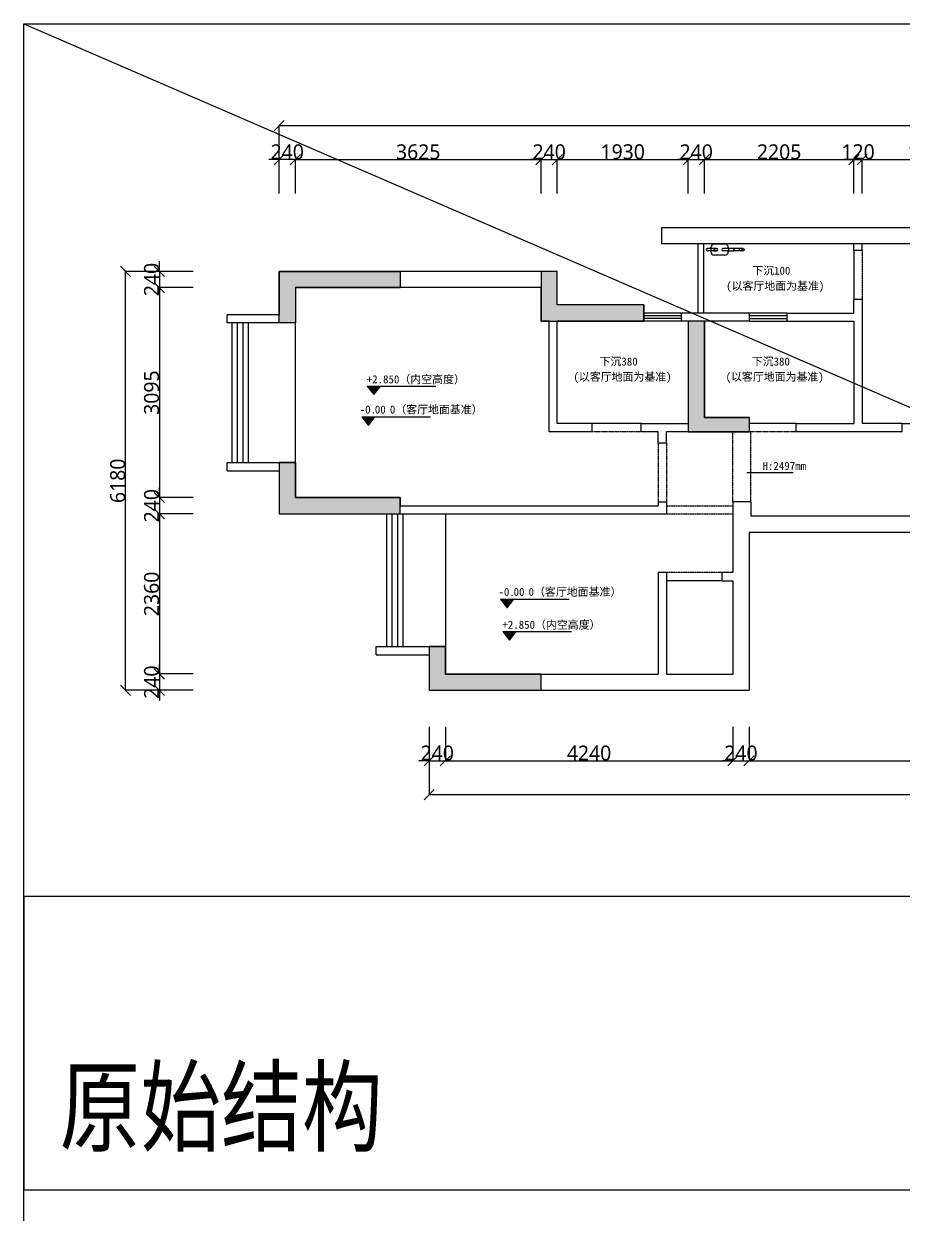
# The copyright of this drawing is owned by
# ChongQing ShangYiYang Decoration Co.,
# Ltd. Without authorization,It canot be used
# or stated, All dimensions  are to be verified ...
# Model space of a CAD drawing. Header units: millimetres. Extents: x -18923 to 87021, y -73077 to -1985.
# Drawn here: x -18923 to -5965, y -56223 to -38680 of the extents above; entities that cross this region are included whole.
import ezdxf

# ---------------------------------------------------------------- set-up
doc = ezdxf.new("R2010")
doc.units = ezdxf.units.MM
doc.header["$LTSCALE"] = 10
doc.linetypes.add('DASH', pattern=[0.35, 0.25, -0.1])
doc.layers.get('Defpoints').update_dxf_attribs({"color": 250})
for name, color, linetype in [('0文字-标注', 7, 'Continuous'), ('1', 7, 'Continuous'), ('1结构-填充-剪力墙', 251, 'Continuous'), ('1结构-墙体', 7, 'Continuous'), ('1结构-楼梯-栏杆', 43, 'Continuous'), ('1结构-楼梯-梯步', 49, 'Continuous'), ('1结构-窗及电梯', 133, 'Continuous'), ('2平面-家具-细线', 8, 'Continuous'), ('墙体', 2, 'Continuous'), ('平面-文字', 255, 'Continuous')]:
    doc.layers.add(name, color=color, linetype=linetype)
doc.layers.add('电气', color=18, linetype='Continuous', lineweight=9)
doc.styles.add('-黑体', font='simhei.ttf')
doc.styles.add('5、6、7#楼参照$0$J-G5-03~34F房间名称$0$CTDI-ST', font='', dxfattribs={"width": 0.8})
doc.styles.add('dim_font', font='SIMPLEX.shx', dxfattribs={"width": 0.8})
doc.styles.add('图框－雅黑', font='')
doc.styles.get('5、6、7#楼参照$0$J-G5-03~34F房间名称$0$CTDI-ST').set_extended_font_data('SimSun')
doc.styles.get('图框－雅黑').set_extended_font_data('Microsoft YaHei')
doc.dimstyles.new('1-30', dxfattribs={"dimtxt": 150, "dimasz": 4, "dimexe": 1.5, "dimexo": 0, "dimgap": 0.6, "dimtad": 1, "dimdec": 0, "dimlfac": 30, "dimdsep": 46, "dimtxsty": 'dim_font', "dimblk": 'DOTSMALL', "dimcen": 4, "dimdle": 1.5, "dimclrd": 123, "dimclre": 123, "dimclrt": 256, "dimadec": 0, "dimazin": 0, "dimtfac": 1, "dimtdec": 0, "dimtix": 1, "dimtmove": 2, "dimatfit": 3, "dimldrblk": 'DOTSMALL', "dimfxl": 1.5, "dimarcsym": 0})

# ---------------------------------------------------------------- blocks, each defined once
blk = doc.blocks.new('_OBLIQUE')
at = {"color": 0, "linetype": 'ByBlock'}
blk.add_line((-0.5, -0.5), (0.5, 0.5), dxfattribs=at)
blk = doc.blocks.new('*D58')
at = {"layer": '0文字-标注', "color": 8, "lineweight": -2, "transparency": 16777216}
for p, q in [((-12704, -49051), (-12704, -49552)), ((-8465, -49051), (-8465, -49552)), ((-12706, -49551), (-8464, -49551))]:
    blk.add_line(p, q, dxfattribs=at)
at = {"layer": 'Defpoints', "color": 0, "transparency": 16777216}
for p in [(-12704, -49051), (-8465, -49051), (-8465, -49551)]:
    blk.add_point(p, dxfattribs=at)
at = {"layer": '0文字-标注', "color": 8, "lineweight": -2, "transparency": 16777216, "xscale": 150, "yscale": 150, "zscale": 150, "rotation": 180}
blk.add_blockref('_OBLIQUE', (-12704, -49551), dxfattribs=at)
at = {"layer": '0文字-标注', "color": 8, "lineweight": -2, "transparency": 16777216, "xscale": 150, "yscale": 150, "zscale": 150}
blk.add_blockref('_OBLIQUE', (-8465, -49551), dxfattribs=at)
at = {"layer": '0文字-标注', "color": 255, "transparency": 16777216, "insert": (-10585, -49437), "char_height": 220, "attachment_point": 5, "style": '图框－雅黑'}
blk.add_mtext('4240', dxfattribs=at)
blk = doc.blocks.new('_DotSmall')
at = {"color": 0, "linetype": 'ByBlock', "const_width": 0.5}
blk.add_lwpolyline([(-0.0625, 0, 1), (0.0625, 0, 1)], format="xyb", close=True, dxfattribs=at)
blk = doc.blocks.new('*D59')
at = {"layer": '0文字-标注', "color": 8, "lineweight": -2, "transparency": 16777216}
for p, q in [((-8225, -49051), (-8225, -49552)), ((-835, -49051), (-835, -49552)), ((-8227, -49551), (-834, -49551))]:
    blk.add_line(p, q, dxfattribs=at)
at = {"layer": 'Defpoints', "color": 0, "transparency": 16777216}
for p in [(-8225, -49051), (-835, -49051), (-835, -49551)]:
    blk.add_point(p, dxfattribs=at)
at = {"layer": '0文字-标注', "color": 8, "lineweight": -2, "transparency": 16777216, "xscale": 150, "yscale": 150, "zscale": 150, "rotation": 180}
blk.add_blockref('_OBLIQUE', (-8225, -49551), dxfattribs=at)
at = {"layer": '0文字-标注', "color": 8, "lineweight": -2, "transparency": 16777216, "xscale": 150, "yscale": 150, "zscale": 150}
blk.add_blockref('_OBLIQUE', (-835, -49551), dxfattribs=at)
at = {"layer": '0文字-标注', "color": 255, "transparency": 16777216, "insert": (-4530, -49437), "char_height": 220, "attachment_point": 5, "style": '图框－雅黑'}
blk.add_mtext('7390', dxfattribs=at)
blk = doc.blocks.new('*D61')
at = {"layer": '0文字-标注', "color": 8, "lineweight": -2, "transparency": 16777216}
for p, q in [((-12944, -49051), (-12944, -50052)), ((3200, -49051), (3200, -50052)), ((3201, -50051), (-12946, -50051))]:
    blk.add_line(p, q, dxfattribs=at)
at = {"layer": 'Defpoints', "color": 0, "transparency": 16777216}
for p in [(-12944, -49051), (3200, -49051), (-12944, -50051)]:
    blk.add_point(p, dxfattribs=at)
at = {"layer": '0文字-标注', "color": 8, "lineweight": -2, "transparency": 16777216, "xscale": 150, "yscale": 150, "zscale": 150, "rotation": 180}
blk.add_blockref('_OBLIQUE', (-12944, -50051), dxfattribs=at)
at = {"layer": '0文字-标注', "color": 8, "lineweight": -2, "transparency": 16777216, "xscale": 150, "yscale": 150, "zscale": 150}
blk.add_blockref('_OBLIQUE', (3200, -50051), dxfattribs=at)
at = {"layer": '0文字-标注', "color": 255, "transparency": 16777216, "insert": (-4872, -49936), "char_height": 220, "attachment_point": 5, "style": '图框－雅黑'}
blk.add_mtext('16145', dxfattribs=at)
blk = doc.blocks.new('*D62')
at = {"layer": '0文字-标注', "color": 8, "lineweight": -2, "transparency": 16777216}
for p, q in [((-16423, -42572), (-16924, -42572)), ((-16923, -42571), (-16923, -45670)), ((-16423, -45668), (-16924, -45668))]:
    blk.add_line(p, q, dxfattribs=at)
at = {"layer": 'Defpoints', "color": 0, "transparency": 16777216}
for p in [(-16423, -42572), (-16923, -45668), (-16423, -45668)]:
    blk.add_point(p, dxfattribs=at)
at = {"layer": '0文字-标注', "color": 8, "lineweight": -2, "transparency": 16777216, "xscale": 150, "yscale": 150, "zscale": 150}
for p, rotation in [((-16923, -42572), 90), ((-16923, -45668), 270)]:
    blk.add_blockref('_OBLIQUE', p, dxfattribs=dict(at, rotation=rotation))
at = {"layer": '0文字-标注', "color": 255, "transparency": 16777216, "insert": (-17038, -44120), "char_height": 220, "attachment_point": 5, "rotation": 90, "style": '图框－雅黑'}
blk.add_mtext('3095', dxfattribs=at)
blk = doc.blocks.new('*D63')
at = {"layer": '0文字-标注', "color": 8, "lineweight": -2, "transparency": 16777216}
for p, q in [((-16423, -45908), (-16924, -45908)), ((-16923, -45907), (-16923, -48272)), ((-16423, -48270), (-16924, -48270))]:
    blk.add_line(p, q, dxfattribs=at)
at = {"layer": 'Defpoints', "color": 0, "transparency": 16777216}
for p in [(-16423, -45908), (-16923, -48270), (-16423, -48270)]:
    blk.add_point(p, dxfattribs=at)
at = {"layer": '0文字-标注', "color": 8, "lineweight": -2, "transparency": 16777216, "xscale": 150, "yscale": 150, "zscale": 150}
for p, rotation in [((-16923, -45908), 90), ((-16923, -48270), 270)]:
    blk.add_blockref('_OBLIQUE', p, dxfattribs=dict(at, rotation=rotation))
at = {"layer": '0文字-标注', "color": 255, "transparency": 16777216, "insert": (-17038, -47089), "char_height": 220, "attachment_point": 5, "rotation": 90, "style": '图框－雅黑'}
blk.add_mtext('2360', dxfattribs=at)
blk = doc.blocks.new('*D64')
at = {"layer": '0文字-标注', "color": 8, "lineweight": -2, "transparency": 16777216}
for p, q in [((-16423, -42332), (-17424, -42332)), ((-17423, -48512), (-17423, -42331)), ((-16423, -48510), (-17424, -48510))]:
    blk.add_line(p, q, dxfattribs=at)
at = {"layer": 'Defpoints', "color": 0, "transparency": 16777216}
for p in [(-17423, -42332), (-16423, -42332), (-16423, -48510)]:
    blk.add_point(p, dxfattribs=at)
at = {"layer": '0文字-标注', "color": 8, "lineweight": -2, "transparency": 16777216, "xscale": 150, "yscale": 150, "zscale": 150}
for p, rotation in [((-17423, -42332), 90), ((-17423, -48510), 270)]:
    blk.add_blockref('_OBLIQUE', p, dxfattribs=dict(at, rotation=rotation))
at = {"layer": '0文字-标注', "color": 255, "transparency": 16777216, "insert": (-17538, -45421), "char_height": 220, "attachment_point": 5, "rotation": 90, "style": '图框－雅黑'}
blk.add_mtext('6180', dxfattribs=at)
blk = doc.blocks.new('*D65')
at = {"layer": '0文字-标注', "color": 8, "lineweight": -2, "transparency": 16777216}
for p, q in [((-14919, -40684), (-11292, -40684)), ((-14917, -41184), (-14917, -40683)), ((-11293, -41184), (-11293, -40683))]:
    blk.add_line(p, q, dxfattribs=at)
at = {"layer": 'Defpoints', "color": 0, "transparency": 16777216}
for p in [(-11293, -40684), (-14917, -41184), (-11293, -41184)]:
    blk.add_point(p, dxfattribs=at)
at = {"layer": '0文字-标注', "color": 8, "lineweight": -2, "transparency": 16777216, "xscale": 150, "yscale": 150, "zscale": 150, "rotation": 180}
blk.add_blockref('_OBLIQUE', (-14917, -40684), dxfattribs=at)
at = {"layer": '0文字-标注', "color": 8, "lineweight": -2, "transparency": 16777216, "xscale": 150, "yscale": 150, "zscale": 150}
blk.add_blockref('_OBLIQUE', (-11293, -40684), dxfattribs=at)
at = {"layer": '0文字-标注', "color": 255, "transparency": 16777216, "insert": (-13105, -40570), "char_height": 220, "attachment_point": 5, "style": '图框－雅黑'}
blk.add_mtext('3625', dxfattribs=at)
blk = doc.blocks.new('*D66')
at = {"layer": '0文字-标注', "color": 8, "lineweight": -2, "transparency": 16777216}
for p, q in [((-11055, -40684), (-9123, -40684)), ((-11053, -41184), (-11053, -40683)), ((-9124, -41184), (-9124, -40683))]:
    blk.add_line(p, q, dxfattribs=at)
at = {"layer": 'Defpoints', "color": 0, "transparency": 16777216}
for p in [(-9124, -40684), (-11053, -41184), (-9124, -41184)]:
    blk.add_point(p, dxfattribs=at)
at = {"layer": '0文字-标注', "color": 8, "lineweight": -2, "transparency": 16777216, "xscale": 150, "yscale": 150, "zscale": 150, "rotation": 180}
blk.add_blockref('_OBLIQUE', (-11053, -40684), dxfattribs=at)
at = {"layer": '0文字-标注', "color": 8, "lineweight": -2, "transparency": 16777216, "xscale": 150, "yscale": 150, "zscale": 150}
blk.add_blockref('_OBLIQUE', (-9124, -40684), dxfattribs=at)
at = {"layer": '0文字-标注', "color": 255, "transparency": 16777216, "insert": (-10089, -40569), "char_height": 220, "attachment_point": 5, "style": '图框－雅黑'}
blk.add_mtext('1930', dxfattribs=at)
blk = doc.blocks.new('*D67')
at = {"layer": '0文字-标注', "color": 8, "lineweight": -2, "transparency": 16777216}
for p, q in [((-8886, -40684), (-6676, -40684)), ((-8884, -41184), (-8884, -40683)), ((-6677, -41184), (-6677, -40683))]:
    blk.add_line(p, q, dxfattribs=at)
at = {"layer": 'Defpoints', "color": 0, "transparency": 16777216}
for p in [(-6677, -40684), (-8884, -41184), (-6677, -41184)]:
    blk.add_point(p, dxfattribs=at)
at = {"layer": '0文字-标注', "color": 8, "lineweight": -2, "transparency": 16777216, "xscale": 150, "yscale": 150, "zscale": 150, "rotation": 180}
blk.add_blockref('_OBLIQUE', (-8884, -40684), dxfattribs=at)
at = {"layer": '0文字-标注', "color": 8, "lineweight": -2, "transparency": 16777216, "xscale": 150, "yscale": 150, "zscale": 150}
blk.add_blockref('_OBLIQUE', (-6677, -40684), dxfattribs=at)
at = {"layer": '0文字-标注', "color": 255, "transparency": 16777216, "insert": (-7781, -40570), "char_height": 220, "attachment_point": 5, "style": '图框－雅黑'}
blk.add_mtext('2205', dxfattribs=at)
blk = doc.blocks.new('*D68')
at = {"layer": '0文字-标注', "color": 8, "lineweight": -2, "transparency": 16777216}
for p, q in [((-6559, -40684), (-4562, -40684)), ((-6557, -41184), (-6557, -40683)), ((-4563, -41184), (-4563, -40683))]:
    blk.add_line(p, q, dxfattribs=at)
at = {"layer": 'Defpoints', "color": 0, "transparency": 16777216}
for p in [(-4563, -40684), (-6557, -41184), (-4563, -41184)]:
    blk.add_point(p, dxfattribs=at)
at = {"layer": '0文字-标注', "color": 8, "lineweight": -2, "transparency": 16777216, "xscale": 150, "yscale": 150, "zscale": 150, "rotation": 180}
blk.add_blockref('_OBLIQUE', (-6557, -40684), dxfattribs=at)
at = {"layer": '0文字-标注', "color": 8, "lineweight": -2, "transparency": 16777216, "xscale": 150, "yscale": 150, "zscale": 150}
blk.add_blockref('_OBLIQUE', (-4563, -40684), dxfattribs=at)
at = {"layer": '0文字-标注', "color": 255, "transparency": 16777216, "insert": (-5560, -40569), "char_height": 220, "attachment_point": 5, "style": '图框－雅黑'}
blk.add_mtext('1995', dxfattribs=at)
blk = doc.blocks.new('*D71')
at = {"layer": '0文字-标注', "color": 8, "lineweight": -2, "transparency": 16777216}
for p, q in [((4564, -40184), (-15159, -40184)), ((-15157, -41184), (-15157, -40183)), ((4563, -41184), (4563, -40183))]:
    blk.add_line(p, q, dxfattribs=at)
at = {"layer": 'Defpoints', "color": 0, "transparency": 16777216}
for p in [(-15157, -40184), (-15157, -41184), (4563, -41184)]:
    blk.add_point(p, dxfattribs=at)
at = {"layer": '0文字-标注', "color": 8, "lineweight": -2, "transparency": 16777216, "xscale": 150, "yscale": 150, "zscale": 150, "rotation": 180}
blk.add_blockref('_OBLIQUE', (-15157, -40184), dxfattribs=at)
at = {"layer": '0文字-标注', "color": 8, "lineweight": -2, "transparency": 16777216, "xscale": 150, "yscale": 150, "zscale": 150}
blk.add_blockref('_OBLIQUE', (4563, -40184), dxfattribs=at)
at = {"layer": '0文字-标注', "color": 255, "transparency": 16777216, "insert": (-5297, -40069), "char_height": 220, "attachment_point": 5, "style": '图框－雅黑'}
blk.add_mtext('19720', dxfattribs=at)
blk = doc.blocks.new('煤气表')
at = {"layer": '电气'}
for p, q in [((834973, -435931), (834885, -435931)), ((834885, -435935), (834885, -435931)), ((834973, -435931), (834885, -435931)), ((834885, -435935), (834885, -435931)), ((834973, -435935), (834973, -435931)), ((834973, -435935), (834973, -435931)), ((834834, -435985), (834792, -435985)), ((834834, -435985), (834792, -435985)), ((834894, -435987), (834792, -435987)), ((834894, -435987), (834792, -435987)), ((834894, -436011), (834792, -436011)), ((834894, -436011), (834792, -436011)), ((834834, -436014), (834792, -436014)), ((834834, -436014), (834792, -436014)), ((834829, -435987), (834829, -435975)), ((834829, -435987), (834829, -435975)), ((834829, -436023), (834829, -436011)), ((834829, -436023), (834829, -436011)), ((834834, -436014), (834834, -435985)), ((834834, -436014), (834834, -435985)), ((834863, -435987), (834834, -435987)), ((834863, -435987), (834834, -435987)), ((834863, -436011), (834834, -436011)), ((834863, -436011), (834834, -436011)), ((834863, -435985), (834863, -436013)), ((834863, -435985), (834897, -435985)), ((834863, -435985), (834863, -436013)), ((834863, -435985), (834897, -435985)), ((834863, -436013), (834897, -436013)), ((834863, -436013), (834897, -436013)), ((834989, -435935), (834869, -435935)), ((834989, -435935), (834869, -435935)), ((834989, -436063), (834869, -436063)), ((834989, -436063), (834869, -436063)), ((835034, -435987), (834967, -435987)), ((835034, -435987), (834967, -435987)), ((835034, -436011), (834967, -436011)), ((835034, -436011), (834967, -436011)), ((835029, -435975), (835029, -435987)), ((835029, -435975), (835029, -435987)), ((835029, -436011), (835029, -436023)), ((835029, -436011), (835029, -436023)), ((835034, -436015), (835034, -435983)), ((835034, -435983), (835093, -435983)), ((835034, -436015), (835034, -435983)), ((835034, -435983), (835093, -435983)), ((835093, -436015), (835034, -436015)), ((835093, -436015), (835034, -436015)), ((835062, -436015), (835062, -436015)), ((835062, -436015), (835062, -436015)), ((835066, -436015), (835066, -436015)), ((835066, -436015), (835066, -436015)), ((835093, -435983), (835093, -436015)), ((835093, -435983), (835093, -436015)), ((835199, -435987), (835093, -435987)), ((835199, -435987), (835093, -435987)), ((835093, -436015), (835093, -435991)), ((835093, -436015), (835093, -435991)), ((835199, -436011), (835093, -436011)), ((835199, -436011), (835093, -436011)), ((835152, -436011), (835149, -436011)), ((835152, -436011), (835149, -436011)), ((835152, -435985), (835152, -436013)), ((835184, -435985), (835152, -435985)), ((835152, -435985), (835152, -436013)), ((835184, -435985), (835152, -435985)), ((835184, -436013), (835152, -436013)), ((835184, -436013), (835152, -436013)), ((835184, -435985), (835184, -436013)), ((835184, -435985), (835184, -436013))]:
    blk.add_line(p, q, dxfattribs=at)
blk.add_circle((835199, -435999), 12, dxfattribs=at)
blk.add_circle((835199, -435999), 12, dxfattribs=at)
blk.add_circle((835199, -435999), 12, dxfattribs=at)
blk.add_circle((835199, -435999), 12, dxfattribs=at)
blk.add_circle((835199, -435999), 12, dxfattribs=at)
blk.add_circle((835199, -435999), 12, dxfattribs=at)
for centre, radius, start, end in [((834792, -435999), 14.4, 90, 270), ((834792, -435999), 14.4, 90, 270), ((834792, -435999), 12, 90, 270), ((834792, -435999), 12, 90, 270), ((834869, -435975), 40, 90, 180), ((834869, -435975), 40, 90, 180), ((834869, -436023), 40, 180, 270), ((834869, -436023), 40, 180, 270), ((834894, -435999), 14.4, 270, 90), ((834894, -435999), 14.4, 270, 90), ((834894, -435999), 12, 270, 90), ((834894, -435999), 12, 270, 90), ((834967, -435999), 12, 90, 270), ((834967, -435999), 12, 90, 270), ((834989, -435975), 40, 0, 90), ((834989, -435975), 40, 0, 90), ((834989, -436023), 40, 270, 0), ((834989, -436023), 40, 270, 0)]:
    blk.add_arc(centre, radius, start, end, dxfattribs=at)
blk = doc.blocks.new('*D73')
at = {"layer": '0文字-标注', "color": 8, "lineweight": -2, "transparency": 16777216}
for p, q in [((-16923, -42332), (-16923, -42182)), ((-16423, -42332), (-16924, -42332)), ((-16923, -42332), (-16923, -42572)), ((-16423, -42572), (-16924, -42572)), ((-16923, -42572), (-16923, -42722))]:
    blk.add_line(p, q, dxfattribs=at)
at = {"layer": 'Defpoints', "color": 0, "transparency": 16777216}
for p in [(-16423, -42332), (-16923, -42572), (-16423, -42572)]:
    blk.add_point(p, dxfattribs=at)
at = {"layer": '0文字-标注', "color": 8, "lineweight": -2, "transparency": 16777216, "xscale": 150, "yscale": 150, "zscale": 150}
for p, rotation in [((-16923, -42332), 270), ((-16923, -42572), 90)]:
    blk.add_blockref('_OBLIQUE', p, dxfattribs=dict(at, rotation=rotation))
at = {"layer": '0文字-标注', "color": 255, "transparency": 16777216, "insert": (-17038, -42452), "char_height": 220, "attachment_point": 5, "rotation": 90, "style": '图框－雅黑'}
blk.add_mtext('240', dxfattribs=at)
blk = doc.blocks.new('*D74')
at = {"layer": '0文字-标注', "color": 8, "lineweight": -2, "transparency": 16777216}
for p, q in [((-16923, -45668), (-16923, -45518)), ((-16423, -45668), (-16924, -45668)), ((-16923, -45668), (-16923, -45908)), ((-16423, -45908), (-16924, -45908)), ((-16923, -45908), (-16923, -46058))]:
    blk.add_line(p, q, dxfattribs=at)
at = {"layer": 'Defpoints', "color": 0, "transparency": 16777216}
for p in [(-16423, -45668), (-16923, -45908), (-16423, -45908)]:
    blk.add_point(p, dxfattribs=at)
at = {"layer": '0文字-标注', "color": 8, "lineweight": -2, "transparency": 16777216, "xscale": 150, "yscale": 150, "zscale": 150}
for p, rotation in [((-16923, -45668), 270), ((-16923, -45908), 90)]:
    blk.add_blockref('_OBLIQUE', p, dxfattribs=dict(at, rotation=rotation))
at = {"layer": '0文字-标注', "color": 255, "transparency": 16777216, "insert": (-17038, -45788), "char_height": 220, "attachment_point": 5, "rotation": 90, "style": '图框－雅黑'}
blk.add_mtext('240', dxfattribs=at)
blk = doc.blocks.new('*D75')
at = {"layer": '0文字-标注', "color": 8, "lineweight": -2, "transparency": 16777216}
for p, q in [((-16923, -48270), (-16923, -48120)), ((-16423, -48270), (-16924, -48270)), ((-16923, -48270), (-16923, -48510)), ((-16423, -48510), (-16924, -48510)), ((-16923, -48510), (-16923, -48660))]:
    blk.add_line(p, q, dxfattribs=at)
at = {"layer": 'Defpoints', "color": 0, "transparency": 16777216}
for p in [(-16423, -48270), (-16923, -48510), (-16423, -48510)]:
    blk.add_point(p, dxfattribs=at)
at = {"layer": '0文字-标注', "color": 8, "lineweight": -2, "transparency": 16777216, "xscale": 150, "yscale": 150, "zscale": 150}
for p, rotation in [((-16923, -48270), 270), ((-16923, -48510), 90)]:
    blk.add_blockref('_OBLIQUE', p, dxfattribs=dict(at, rotation=rotation))
at = {"layer": '0文字-标注', "color": 255, "transparency": 16777216, "insert": (-17038, -48390), "char_height": 220, "attachment_point": 5, "rotation": 90, "style": '图框－雅黑'}
blk.add_mtext('240', dxfattribs=at)
blk = doc.blocks.new('*D76')
at = {"layer": '0文字-标注', "color": 8, "lineweight": -2, "transparency": 16777216}
for p, q in [((-15157, -40684), (-15307, -40684)), ((-15157, -41184), (-15157, -40683)), ((-14917, -40684), (-15157, -40684)), ((-14917, -41184), (-14917, -40683)), ((-14917, -40684), (-14767, -40684))]:
    blk.add_line(p, q, dxfattribs=at)
at = {"layer": 'Defpoints', "color": 0, "transparency": 16777216}
for p in [(-15157, -40684), (-15157, -41184), (-14917, -41184)]:
    blk.add_point(p, dxfattribs=at)
at = {"layer": '0文字-标注', "color": 8, "lineweight": -2, "transparency": 16777216, "xscale": 150, "yscale": 150, "zscale": 150}
blk.add_blockref('_OBLIQUE', (-15157, -40684), dxfattribs=at)
at = {"layer": '0文字-标注', "color": 8, "lineweight": -2, "transparency": 16777216, "xscale": 150, "yscale": 150, "zscale": 150, "rotation": 180}
blk.add_blockref('_OBLIQUE', (-14917, -40684), dxfattribs=at)
at = {"layer": '0文字-标注', "color": 255, "transparency": 16777216, "insert": (-15037, -40570), "char_height": 220, "attachment_point": 5, "style": '图框－雅黑'}
blk.add_mtext('240', dxfattribs=at)
blk = doc.blocks.new('*D77')
at = {"layer": '0文字-标注', "color": 8, "lineweight": -2, "transparency": 16777216}
for p, q in [((-11293, -40684), (-11443, -40684)), ((-11293, -41184), (-11293, -40683)), ((-11293, -40684), (-11053, -40684)), ((-11053, -41184), (-11053, -40683)), ((-11053, -40684), (-10903, -40684))]:
    blk.add_line(p, q, dxfattribs=at)
at = {"layer": 'Defpoints', "color": 0, "transparency": 16777216}
for p in [(-11053, -40684), (-11293, -41184), (-11053, -41184)]:
    blk.add_point(p, dxfattribs=at)
at = {"layer": '0文字-标注', "color": 8, "lineweight": -2, "transparency": 16777216, "xscale": 150, "yscale": 150, "zscale": 150}
blk.add_blockref('_OBLIQUE', (-11293, -40684), dxfattribs=at)
at = {"layer": '0文字-标注', "color": 8, "lineweight": -2, "transparency": 16777216, "xscale": 150, "yscale": 150, "zscale": 150, "rotation": 180}
blk.add_blockref('_OBLIQUE', (-11053, -40684), dxfattribs=at)
at = {"layer": '0文字-标注', "color": 255, "transparency": 16777216, "insert": (-11173, -40570), "char_height": 220, "attachment_point": 5, "style": '图框－雅黑'}
blk.add_mtext('240', dxfattribs=at)
blk = doc.blocks.new('*D78')
at = {"layer": '0文字-标注', "color": 8, "lineweight": -2, "transparency": 16777216}
for p, q in [((-9124, -40684), (-9274, -40684)), ((-9124, -41184), (-9124, -40683)), ((-9124, -40684), (-8884, -40684)), ((-8884, -41184), (-8884, -40683)), ((-8884, -40684), (-8734, -40684))]:
    blk.add_line(p, q, dxfattribs=at)
at = {"layer": 'Defpoints', "color": 0, "transparency": 16777216}
for p in [(-8884, -40684), (-9124, -41184), (-8884, -41184)]:
    blk.add_point(p, dxfattribs=at)
at = {"layer": '0文字-标注', "color": 8, "lineweight": -2, "transparency": 16777216, "xscale": 150, "yscale": 150, "zscale": 150}
blk.add_blockref('_OBLIQUE', (-9124, -40684), dxfattribs=at)
at = {"layer": '0文字-标注', "color": 8, "lineweight": -2, "transparency": 16777216, "xscale": 150, "yscale": 150, "zscale": 150, "rotation": 180}
blk.add_blockref('_OBLIQUE', (-8884, -40684), dxfattribs=at)
at = {"layer": '0文字-标注', "color": 255, "transparency": 16777216, "insert": (-9004, -40570), "char_height": 220, "attachment_point": 5, "style": '图框－雅黑'}
blk.add_mtext('240', dxfattribs=at)
blk = doc.blocks.new('*D79')
at = {"layer": '0文字-标注', "color": 8, "lineweight": -2, "transparency": 16777216}
for p, q in [((-6677, -40684), (-6827, -40684)), ((-6677, -41184), (-6677, -40683)), ((-6677, -40684), (-6557, -40684)), ((-6557, -41184), (-6557, -40683)), ((-6557, -40684), (-6407, -40684))]:
    blk.add_line(p, q, dxfattribs=at)
at = {"layer": 'Defpoints', "color": 0, "transparency": 16777216}
for p in [(-6557, -40684), (-6677, -41184), (-6557, -41184)]:
    blk.add_point(p, dxfattribs=at)
at = {"layer": '0文字-标注', "color": 8, "lineweight": -2, "transparency": 16777216, "xscale": 150, "yscale": 150, "zscale": 150}
blk.add_blockref('_OBLIQUE', (-6677, -40684), dxfattribs=at)
at = {"layer": '0文字-标注', "color": 8, "lineweight": -2, "transparency": 16777216, "xscale": 150, "yscale": 150, "zscale": 150, "rotation": 180}
blk.add_blockref('_OBLIQUE', (-6557, -40684), dxfattribs=at)
at = {"layer": '0文字-标注', "color": 255, "transparency": 16777216, "insert": (-6617, -40569), "char_height": 220, "attachment_point": 5, "style": '图框－雅黑'}
blk.add_mtext('120', dxfattribs=at)
blk = doc.blocks.new('*D86')
at = {"layer": '0文字-标注', "color": 8, "lineweight": -2, "transparency": 16777216}
for p, q in [((-12944, -49051), (-12944, -49552)), ((-12704, -49051), (-12704, -49552)), ((-12944, -49551), (-13094, -49551)), ((-12944, -49551), (-12704, -49551)), ((-12704, -49551), (-12554, -49551))]:
    blk.add_line(p, q, dxfattribs=at)
at = {"layer": 'Defpoints', "color": 0, "transparency": 16777216}
for p in [(-12944, -49051), (-12704, -49051), (-12704, -49551)]:
    blk.add_point(p, dxfattribs=at)
at = {"layer": '0文字-标注', "color": 8, "lineweight": -2, "transparency": 16777216, "xscale": 150, "yscale": 150, "zscale": 150}
blk.add_blockref('_OBLIQUE', (-12944, -49551), dxfattribs=at)
at = {"layer": '0文字-标注', "color": 8, "lineweight": -2, "transparency": 16777216, "xscale": 150, "yscale": 150, "zscale": 150, "rotation": 180}
blk.add_blockref('_OBLIQUE', (-12704, -49551), dxfattribs=at)
at = {"layer": '0文字-标注', "color": 255, "transparency": 16777216, "insert": (-12824, -49437), "char_height": 220, "attachment_point": 5, "style": '图框－雅黑'}
blk.add_mtext('240', dxfattribs=at)
blk = doc.blocks.new('*D87')
at = {"layer": '0文字-标注', "color": 8, "lineweight": -2, "transparency": 16777216}
for p, q in [((-8465, -49051), (-8465, -49552)), ((-8225, -49051), (-8225, -49552)), ((-8465, -49551), (-8615, -49551)), ((-8465, -49551), (-8225, -49551)), ((-8225, -49551), (-8075, -49551))]:
    blk.add_line(p, q, dxfattribs=at)
at = {"layer": 'Defpoints', "color": 0, "transparency": 16777216}
for p in [(-8465, -49051), (-8225, -49051), (-8225, -49551)]:
    blk.add_point(p, dxfattribs=at)
at = {"layer": '0文字-标注', "color": 8, "lineweight": -2, "transparency": 16777216, "xscale": 150, "yscale": 150, "zscale": 150}
blk.add_blockref('_OBLIQUE', (-8465, -49551), dxfattribs=at)
at = {"layer": '0文字-标注', "color": 8, "lineweight": -2, "transparency": 16777216, "xscale": 150, "yscale": 150, "zscale": 150, "rotation": 180}
blk.add_blockref('_OBLIQUE', (-8225, -49551), dxfattribs=at)
at = {"layer": '0文字-标注', "color": 255, "transparency": 16777216, "insert": (-8345, -49437), "char_height": 220, "attachment_point": 5, "style": '图框－雅黑'}
blk.add_mtext('240', dxfattribs=at)

msp = doc.modelspace()

# ---------------------------------------------------------------- hatches: boundary and pattern name
at = {"layer": '1结构-填充-剪力墙'}
h = msp.add_hatch(color=256, dxfattribs=at)
h.dxf.hatch_style = 1
h.paths.add_polyline_path([(-13372.3, -42336.2), (-15157.3, -42336.2), (-15157.3, -43091.2), (-14917.3, -43091.2), (-14917.3, -42576.2), (-14917.3, -42572.2), (-13372.3, -42572.2)])
h = msp.add_hatch(color=256, dxfattribs=at)
h.dxf.hatch_style = 1
h.paths.add_polyline_path([(-9777.3, -42826.2), (-11053.3, -42826.2), (-11053.3, -42332.2), (-11293.3, -42332.2), (-11293.3, -43066.2), (-9777.3, -43066.2)])
h = msp.add_hatch(color=256, dxfattribs=at)
h.dxf.hatch_style = 1
h.paths.add_polyline_path([(-8884.3, -43066.2), (-9124.3, -43066.2), (-9124.3, -44696.2), (-8219.3, -44696.2), (-8219.3, -44488.2), (-8884.3, -44488.2)])
h = msp.add_hatch(color=256, dxfattribs=at)
h.dxf.hatch_style = 1
h.paths.add_polyline_path([(-13372.3, -45668.2), (-14917.3, -45668.2), (-14917.3, -45153.2), (-15157.3, -45153.2), (-15157.3, -45908.2), (-13372.3, -45908.2)])
h = msp.add_hatch(color=256, dxfattribs=at)
h.dxf.hatch_style = 1
h.paths.add_polyline_path([(-11293.3, -48270.2), (-12704.3, -48270.2), (-12704.3, -47865.2), (-12944.3, -47865.2), (-12944.3, -48510.2), (-11293.3, -48510.2)])

# ---------------------------------------------------------------- linework, layer by layer
at = {"layer": '1结构-墙体'}
for p, q in [((-9509.2, -41684.2), (3096.7, -41684.2)), ((-9509.2, -41924.2), (-9509.2, -41684.2)), ((-4563.3, -41924.2), (-9509.2, -41924.2)), ((-6677.3, -42024.2), (-6677.3, -41924.2)), ((-6557.3, -42024.2), (-6557.3, -41924.2)), ((-6557.3, -42024.2), (-6677.3, -42024.2)), ((-11053.3, -42332.2), (-15157.3, -42332.2)), ((-15157.3, -42332.2), (-15157.3, -42971.2)), ((-11053.3, -42826.2), (-11053.3, -42332.2)), ((-11293.3, -42572.2), (-14917.3, -42572.2)), ((-14917.3, -42572.2), (-14917.3, -43091.2)), ((-11293.3, -43066.2), (-11293.3, -42572.2)), ((-6557.3, -42745.2), (-6677.3, -42745.2)), ((-6677.3, -42946.2), (-6677.3, -42745.2)), ((-6557.3, -42745.2), (-6557.3, -44576.2)), ((-15157.3, -42971.2), (-15923.3, -42971.2)), ((-15923.3, -43091.2), (-15923.3, -42971.2)), ((-9777.3, -42826.2), (-11053.3, -42826.2)), ((-9777.3, -42826.2), (-9777.3, -43066.2)), ((-9224.3, -42946.2), (-9224.3, -43066.2)), ((-8225.3, -42946.2), (-9224.3, -42946.2)), ((-8225.3, -42946.2), (-8225.3, -43066.2)), ((-7667.3, -42946.2), (-7667.3, -43066.2)), ((-7667.3, -42946.2), (-6677.3, -42946.2)), ((-14917.3, -43091.2), (-15923.3, -43091.2)), ((-11173.3, -43066.2), (-11293.3, -43066.2)), ((-11173.3, -44696.2), (-11173.3, -43066.2)), ((-9777.3, -43066.2), (-11053.3, -43066.2)), ((-11053.3, -44576.2), (-11053.3, -43066.2)), ((-9124.3, -43066.2), (-9224.3, -43066.2)), ((-9124.3, -43066.2), (-9124.3, -44576.2)), ((-8225.3, -43066.2), (-8884.3, -43066.2)), ((-8884.3, -43066.2), (-8884.3, -44488.2)), ((-7667.3, -43066.2), (-6677.3, -43066.2)), ((-6677.3, -43066.2), (-6677.3, -44576.2)), ((-8884.3, -44488.2), (-8219.3, -44488.2)), ((-8219.3, -44696.2), (-8219.3, -44488.2)), ((-10540.3, -44696.2), (-11173.3, -44696.2)), ((-10540.3, -44576.2), (-11053.3, -44576.2)), ((-10540.3, -44696.2), (-10540.3, -44576.2)), ((-9818.3, -44696.2), (-9818.3, -44576.2)), ((-9818.3, -44576.2), (-9124.3, -44576.2)), ((-9563.3, -44696.2), (-9818.3, -44696.2)), ((-9563.3, -44865.2), (-9563.3, -44696.2)), ((-9443.3, -44865.2), (-9443.3, -44696.2)), ((-8219.3, -44696.2), (-9443.3, -44696.2)), ((-7527.3, -44696.2), (-7527.3, -44576.2)), ((-7527.3, -44576.2), (-6677.3, -44576.2)), ((-5965.3, -44696.2), (-7527.3, -44696.2)), ((-5965.3, -44576.2), (-6557.3, -44576.2)), ((-5965.3, -44696.2), (-5965.3, -44576.2)), ((-9443.3, -44865.2), (-9563.3, -44865.2)), ((-15923.3, -45153.2), (-14917.3, -45153.2)), ((-15923.3, -45273.2), (-15923.3, -45153.2)), ((-14917.3, -45153.2), (-14917.3, -45668.2)), ((-15923.3, -45273.2), (-15157.3, -45273.2)), ((-15157.3, -45273.2), (-15157.3, -45908.2)), ((-14917.3, -45668.2), (-13372.3, -45668.2)), ((-13372.3, -45668.2), (-13372.3, -45788.2)), ((-9443.3, -45738.2), (-9563.3, -45738.2)), ((-9563.3, -45738.2), (-9563.3, -45788.2)), ((-9443.3, -45738.2), (-9443.3, -45908.2)), ((-8197.3, -45731.2), (-8464.3, -45731.2)), ((-8464.3, -45731.2), (-8464.3, -46767.2)), ((-8197.3, -45731.2), (-8197.3, -45941.2)), ((-15157.3, -45908.2), (-9443.3, -45908.2)), ((-13372.3, -45788.2), (-9563.3, -45788.2)), ((-5830.3, -45941.2), (-8197.3, -45941.2)), ((-5830.3, -46181.2), (-8225.3, -46181.2)), ((-8225.3, -46181.2), (-8225.3, -48510.2)), ((-9563.3, -46767.2), (-9443.3, -46767.2)), ((-9563.3, -46767.2), (-9563.3, -48270.2)), ((-9443.3, -46767.2), (-9443.3, -48270.2)), ((-8623, -46767.2), (-8464.3, -46767.2)), ((-8623, -46898.2), (-8623, -46767.2)), ((-8623, -46898.2), (-8465.3, -46898.2)), ((-8465.3, -46898.2), (-8465.3, -48270.2)), ((-13725, -47865.2), (-12704.3, -47865.2)), ((-13725, -47985.2), (-13725, -47865.2)), ((-12704.3, -47865.2), (-12704.3, -48270.2)), ((-13725, -47985.2), (-12944.3, -47985.2)), ((-12944.3, -47985.2), (-12944.3, -48510.2)), ((-12704.3, -48270.2), (-9563.3, -48270.2)), ((-9443.3, -48270.2), (-8465.3, -48270.2)), ((-12944.3, -48510.2), (-8225.3, -48510.2))]:
    msp.add_line(p, q, dxfattribs=at)
for points in [[(-14917.3, -43091.2), (-15157.3, -43091.2), (-15157.3, -42336.2), (-13372.3, -42336.2), (-13372.3, -42576.2), (-14917.3, -42576.2)], [(-9777.3, -42826.2), (-11053.3, -42826.2), (-11053.3, -42332.2), (-11293.3, -42332.2), (-11293.3, -43066.2), (-9777.3, -43066.2)], [(-8219.3, -44488.2), (-8884.3, -44488.2), (-8884.3, -43066.2), (-9124.3, -43066.2), (-9124.3, -44696.2), (-8219.3, -44696.2)], [(-14917.3, -45153.2), (-15157.3, -45153.2), (-15157.3, -45908.2), (-13372.3, -45908.2), (-13372.3, -45668.2), (-14917.3, -45668.2)], [(-12704.3, -47865.2), (-12944.3, -47865.2), (-12944.3, -48510.2), (-11293.3, -48510.2), (-11293.3, -48270.2), (-12704.3, -48270.2)]]:
    msp.add_lwpolyline(points, close=True, dxfattribs=at)
at = {"layer": '1结构-楼梯-栏杆'}
for p, q in [((-8973.3, -42946.2), (-8973.3, -41924.2)), ((-8893.3, -42946.2), (-8893.3, -41924.2))]:
    msp.add_line(p, q, dxfattribs=at)
at = {"layer": '1结构-楼梯-梯步'}
for p, q in [((-18923.3, -38680.5), (60534.7, -73076.9)), ((-6677.3, -42024.2), (-6677.3, -42745.2)), ((-9818.3, -44576.2), (-10540.3, -44576.2)), ((-7527.3, -44576.2), (-8219.3, -44576.2)), ((-5965.3, -44576.2), (-5161.3, -44576.2)), ((-8623, -46898.2), (-9443.3, -46898.2))]:
    msp.add_line(p, q, dxfattribs=at)
msp.add_lwpolyline([(-18923.3, -38680.5), (60534.7, -38680.5), (60534.7, -73076.9), (-18923.3, -73076.9)], close=True, dxfattribs=at)
at = {"layer": '1结构-窗及电梯'}
for p, q in [((-9224.3, -42946.2), (-9777.3, -42946.2)), ((-7667.3, -42946.2), (-8225.3, -42946.2)), ((-15854.3, -43091.2), (-15854.3, -45153.2)), ((-15774.3, -43091.2), (-15774.3, -45153.2)), ((-15694.3, -43091.2), (-15694.3, -45153.2)), ((-15614.3, -43091.2), (-15614.3, -45153.2)), ((-14917.3, -45153.2), (-14917.3, -43091.2)), ((-9224.3, -42986.2), (-9777.3, -42986.2)), ((-9224.3, -43026.2), (-9777.3, -43026.2)), ((-9224.3, -43066.2), (-9777.3, -43066.2)), ((-7667.3, -42986.2), (-8225.3, -42986.2)), ((-8225.3, -43026.2), (-7667.3, -43026.2)), ((-8225.3, -43066.2), (-7667.3, -43066.2)), ((-13572.3, -45908.2), (-13572.3, -47865.2)), ((-13492.3, -45908.2), (-13492.3, -47865.2)), ((-13412.3, -45908.2), (-13412.3, -47865.2)), ((-13332.3, -45908.2), (-13332.3, -47865.2)), ((-12704.3, -45908.2), (-12704.3, -47865.2))]:
    msp.add_line(p, q, dxfattribs=at)
at = {"layer": '2平面-家具-细线', "color": 8, "linetype": 'DASH', "ltscale": 0.5}
for p, q in [((-6557.3, -42024.2), (-6557.3, -42745.2)), ((-9818.3, -44696.2), (-10540.3, -44696.2)), ((-8464.3, -45731.2), (-8464.3, -44696.2)), ((-7527.3, -44696.2), (-8219.3, -44696.2)), ((-8197.3, -45731.2), (-8197.3, -44696.2)), ((-9563.3, -44865.2), (-9563.3, -45738.2)), ((-9443.3, -44865.2), (-9443.3, -45738.2)), ((-9443.3, -45788.2), (-8464.3, -45788.2)), ((-9443.3, -45908.2), (-8464.3, -45908.2)), ((-9443.3, -46767.2), (-8623, -46767.2))]:
    msp.add_line(p, q, dxfattribs=at)
at = {"layer": 'Defpoints', "color": 1}
for points in [[(-18923.3, -38680.5), (7562.7, -38680.5), (7562.7, -51551.2), (-18923.3, -51551.2)], [(7562.7, -51551.2), (-18923.3, -51551.2), (-18923.3, -55878.7), (7562.7, -55878.7)]]:
    msp.add_lwpolyline(points, close=True, dxfattribs=at)
at = {"layer": '平面-文字', "color": 8}
for p, q in [((-13855.6, -44023), (-13757.4, -44148.8)), ((-13855.6, -44023), (-12843.1, -44023)), ((-13757.4, -44148.8), (-13661.5, -44023)), ((-13936.7, -44478.7), (-12924.3, -44478.7)), ((-13936.7, -44478.7), (-13838.6, -44604.5)), ((-13838.6, -44604.5), (-13742.6, -44478.7)), ((-7575.7, -45304.3), (-8256.3, -45304.3)), ((-11890.1, -47168.3), (-10877.7, -47168.3)), ((-11890.1, -47168.3), (-11791.9, -47294)), ((-11791.9, -47294), (-11696, -47168.3)), ((-11854.8, -47643.6), (-11756.6, -47769.4)), ((-11854.8, -47643.6), (-10842.3, -47643.6)), ((-11756.6, -47769.4), (-11660.7, -47643.6))]:
    msp.add_line(p, q, dxfattribs=at)
at = {"layer": '平面-文字', "color": 8, "extrusion": (0, 0, -1)}
for points in [[(13855.6, -44023), (13757.4, -44148.8), (13757.4, -44023)], [(13757.4, -44148.8), (13757.4, -44023), (13661.5, -44023)], [(13936.7, -44478.7), (13838.6, -44604.5), (13838.6, -44478.7)], [(13838.6, -44604.5), (13838.6, -44478.7), (13742.6, -44478.7)], [(11890.1, -47168.3), (11791.9, -47294), (11791.9, -47168.3)], [(11791.9, -47294), (11791.9, -47168.3), (11696, -47168.3)], [(11854.8, -47643.6), (11756.6, -47769.4), (11756.6, -47643.6)], [(11756.6, -47769.4), (11756.6, -47643.6), (11660.7, -47643.6)]]:
    msp.add_solid(points, dxfattribs=at)

# ---------------------------------------------------------------- block references
at = {"layer": '墙体', "xscale": 1.291319312062114, "yscale": 1.291319312062114, "zscale": 1.291319312062114}
msp.add_blockref('煤气表', (-1086820.1, 521002.4), dxfattribs=at)

# ---------------------------------------------------------------- texts
at = {"layer": '1', "style": '5、6、7#楼参照$0$J-G5-03~34F房间名称$0$CTDI-ST', "width": 0.8}
msp.add_text('原始结构', height=1092, dxfattribs=at).set_placement((-18394.7, -55198.1))
at = {"layer": '平面-文字', "color": 8, "style": '-黑体'}
for s, height, p in [('下沉100', 118, (-8177.1, -42379.7)), ('(以客厅地面为基准)', 118, (-8562.3, -42605.3)), ('下沉380', 118, (-10430.2, -43720.6)), ('下沉380', 118, (-8185.1, -43720.6)), ('+2.850（内空高度）', 117.996, (-13864.4, -43982.6, 38.4)), ('(以客厅地面为基准)', 118, (-10815.4, -43946.3)), ('(以客厅地面为基准)', 118, (-8570.2, -43946.3)), ('-0.', 118, (-13968.2, -44428.5, 38.4)), ('00', 118, (-13744.6, -44428.5, 38.4)), ('0（客厅地面基准）', 118, (-13523.1, -44428.5, 38.4)), ('H:2497mm', 118, (-8025.7, -45259.4, -66363.2)), ('-0.', 118, (-11921.6, -47118.1, 38.4)), ('00', 118, (-11697.9, -47118.1, 38.4)), ('0（客厅地面基准）', 118, (-11476.5, -47118.1, 38.4)), ('+2.850（内空高度）', 117.996, (-11863.6, -47603.2, 38.4))]:
    msp.add_text(s, height=height, rotation=360, dxfattribs=at).set_placement(p)

# ---------------------------------------------------------------- dimensions: what is measured, and where the dimension line sits
at = {"layer": '0文字-标注'}
for base, p1, p2, picture, middle in [((-15157.3, -40184.2), (4562.7, -41184.2), (-15157.3, -41184.2), '*D71', (-5297.3, -40069.3)), ((-15157.3, -40684.2), (-14917.3, -41184.2), (-15157.3, -41184.2), '*D76', (-15037.3, -40569.9)), ((-11293.3, -40684.2), (-14917.3, -41184.2), (-11293.3, -41184.2), '*D65', (-13105.3, -40569.8)), ((-11053.3, -40684.2), (-11293.3, -41184.2), (-11053.3, -41184.2), '*D77', (-11173.3, -40569.9)), ((-9124.3, -40684.2), (-11053.3, -41184.2), (-9124.3, -41184.2), '*D66', (-10088.8, -40569.3)), ((-8884.3, -40684.2), (-9124.3, -41184.2), (-8884.3, -41184.2), '*D78', (-9004.3, -40569.9)), ((-6677.3, -40684.2), (-8884.3, -41184.2), (-6677.3, -41184.2), '*D67', (-7780.8, -40569.8)), ((-6557.3, -40684.2), (-6677.3, -41184.2), (-6557.3, -41184.2), '*D79', (-6617.3, -40569.3)), ((-4563.3, -40684.2), (-6557.3, -41184.2), (-4563.3, -41184.2), '*D68', (-5560.3, -40569.3)), ((-12704.3, -49551.2), (-12944.3, -49051.2), (-12704.3, -49051.2), '*D86', (-12824.3, -49436.9)), ((-12944.3, -50051.2), (3199.7, -49051.2), (-12944.3, -49051.2), '*D61', (-4872.3, -49936.3)), ((-8465.3, -49551.2), (-12704.3, -49051.2), (-8465.3, -49051.2), '*D58', (-10584.8, -49436.9)), ((-8225.3, -49551.2), (-8465.3, -49051.2), (-8225.3, -49051.2), '*D87', (-8345.3, -49436.9)), ((-835.3, -49551.2), (-8225.3, -49051.2), (-835.3, -49051.2), '*D59', (-4530.3, -49436.9))]:
    dim = msp.add_linear_dim(base=base, p1=p1, p2=p2, dimstyle='1-30', override={"dimtxt": 220, "dimasz": 150, "dimexe": 1, "dimlfac": 1, "dimrnd": 5, "dimtxsty": '图框－雅黑', "dimblk1": 'OBLIQUE', "dimblk2": 'OBLIQUE', "dimsah": 1, "dimclrd": 8, "dimclre": 8, "dimclrt": 255}, dxfattribs=at)
    dim.commit()
    dim.dimension.update_dxf_attribs({"geometry": picture, "text_midpoint": middle})
for base, p1, p2, picture, middle in [((-17423.3, -42332.2), (-16423.3, -48510.2), (-16423.3, -42332.2), '*D64', (-17538.2, -45421.2)), ((-16923.3, -42572.2), (-16423.3, -42332.2), (-16423.3, -42572.2), '*D73', (-17037.6, -42452.2)), ((-16923.3, -45668.2), (-16423.3, -42572.2), (-16423.3, -45668.2), '*D62', (-17037.7, -44120.2)), ((-16923.3, -45908.2), (-16423.3, -45668.2), (-16423.3, -45908.2), '*D74', (-17037.6, -45788.2)), ((-16923.3, -48270.2), (-16423.3, -45908.2), (-16423.3, -48270.2), '*D63', (-17037.6, -47089.2)), ((-16923.3, -48510.2), (-16423.3, -48270.2), (-16423.3, -48510.2), '*D75', (-17037.6, -48390.2))]:
    dim = msp.add_linear_dim(base=base, p1=p1, p2=p2, angle=90, dimstyle='1-30', override={"dimtxt": 220, "dimasz": 150, "dimexe": 1, "dimlfac": 1, "dimrnd": 5, "dimtxsty": '图框－雅黑', "dimblk1": 'OBLIQUE', "dimblk2": 'OBLIQUE', "dimsah": 1, "dimclrd": 8, "dimclre": 8, "dimclrt": 255}, dxfattribs=at)
    dim.commit()
    dim.dimension.update_dxf_attribs({"geometry": picture, "text_midpoint": middle})

doc.saveas('drawing.dxf')
